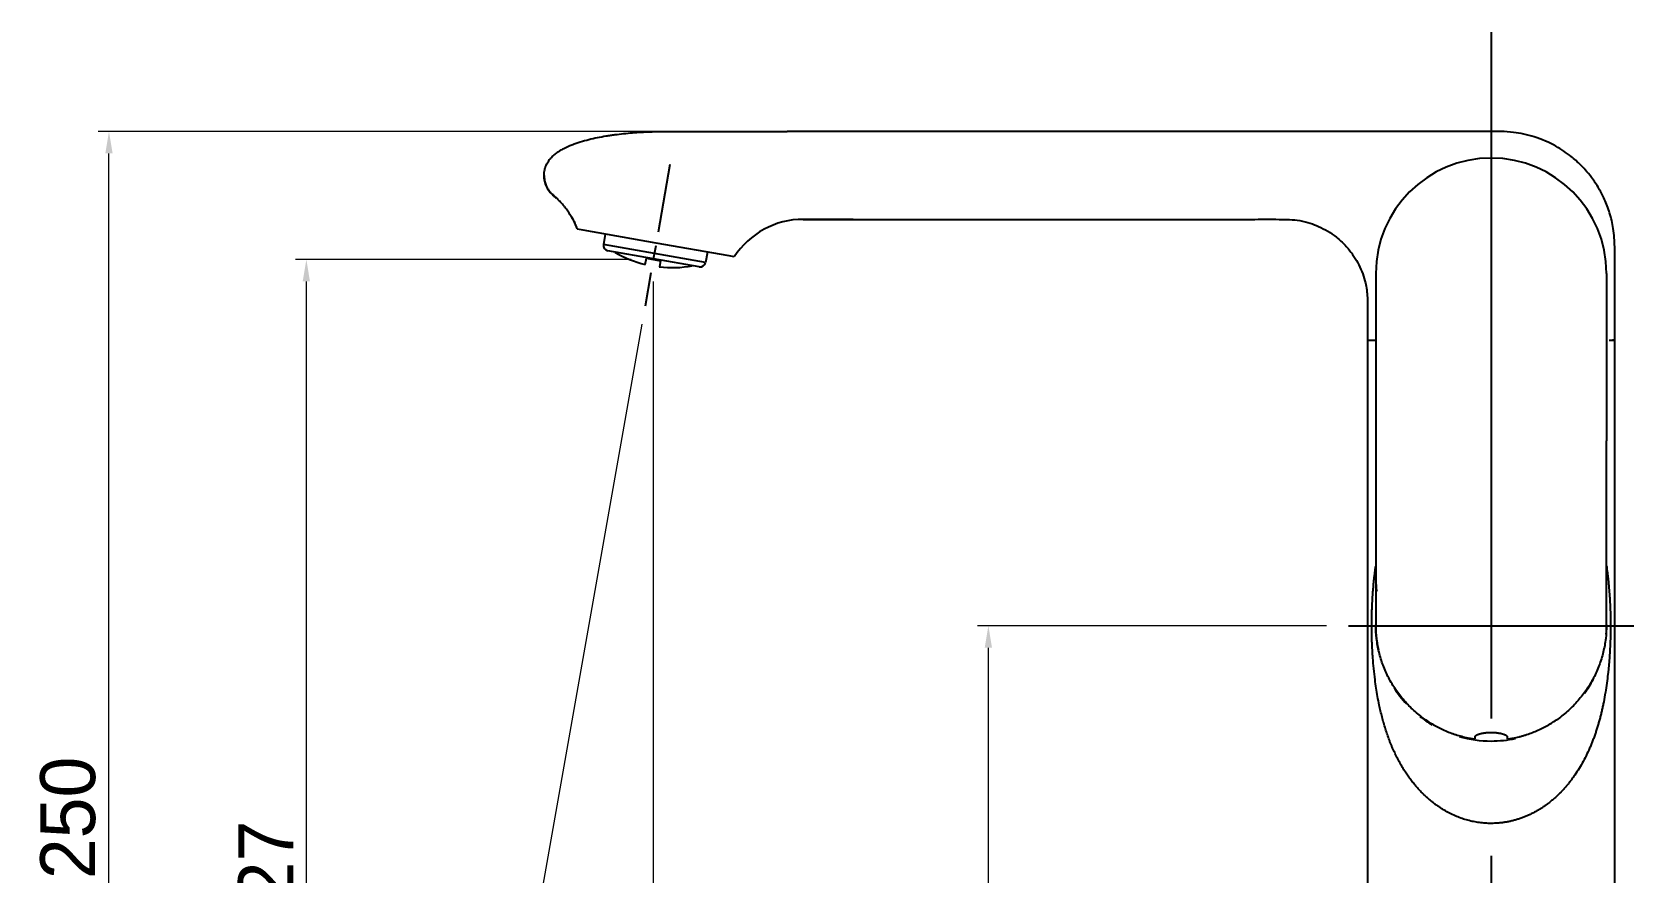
# Model space of a CAD drawing. Extents: x 0 to 995, y 0 to 729.
# Drawn here: x 408.3 to 699.9, y 397.3 to 550.5 of the extents above; entities that cross this region are included whole.
import ezdxf

# ---------------------------------------------------------------- set-up
doc = ezdxf.new("R2010")
doc.units = 0
doc.header["$LTSCALE"] = 10
doc.header["$MEASUREMENT"] = 0
doc.header["$PDMODE"] = 3
doc.header["$PDSIZE"] = -10
doc.linetypes.add('CENTER', pattern=[2, 1.25, -0.25, 0.25, -0.25])
doc.layers.get('0').update_dxf_attribs({"linetype": 'CONTINUOUS'})
doc.layers.get('DEFPOINTS').update_dxf_attribs({"linetype": 'CONTINUOUS'})
doc.layers.add('1', color=7, linetype='CONTINUOUS')
doc.styles.add('Daelim Dimension', font='')
doc.styles.get('Daelim Dimension').set_extended_font_data('나눔고딕')
doc.dimstyles.new('DEFAULT', dxfattribs={"dimscale": 2, "dimtxt": 2, "dimasz": 2, "dimexe": 0, "dimexo": 2, "dimgap": 1, "dimtad": 1, "dimdec": 0, "dimzin": 9, "dimdsep": 46, "dimtxsty": 'Daelim Dimension', "dimcen": 0.5, "dimclrd": 5, "dimclre": 5, "dimclrt": 256, "dimadec": 1, "dimazin": 0, "dimtfac": 1, "dimtdec": 0, "dimtix": 1, "dimtmove": 0, "dimatfit": 3, "dimfxl": 1, "dimtolj": 1, "dimtzin": 1, "dimlwd": 9, "dimlwe": 9, "dimarcsym": 0})

# ---------------------------------------------------------------- blocks, each defined once
blk = doc.blocks.new('*D2')
at = {"color": 5, "lineweight": 9, "ltscale": 0.5, "transparency": 16777216}
for p, q in [((517.39, 509.05), (456.23, 509.05)), ((458.23, 286.36), (458.23, 505.05)), ((647.42, 282.36), (456.23, 282.36))]:
    blk.add_line(p, q, dxfattribs=at)
at = {"color": 5, "ltscale": 0.5, "transparency": 16777216}
for points in [[(457.56, 505.05), (458.89, 505.05), (458.23, 509.05)], [(457.56, 286.36), (458.89, 286.36), (458.23, 282.36)]]:
    blk.add_solid(points, dxfattribs=at)
at = {"layer": 'DEFPOINTS', "color": 0, "ltscale": 0.5, "transparency": 16777216}
for p in [(458.23, 509.05), (521.39, 509.05), (651.42, 282.36)]:
    blk.add_point(p, dxfattribs=at)
at = {"color": 7, "ltscale": 0.5, "transparency": 16777216, "insert": (450.83, 395.7), "char_height": 10, "attachment_point": 5, "rotation": 90, "style": 'Daelim Dimension'}
blk.add_mtext('\\A1;227', dxfattribs=at)
blk = doc.blocks.new('*D3')
at = {"color": 5, "lineweight": 9, "ltscale": 0.5, "transparency": 16777216}
for p, q in [((521.39, 505.05), (521.39, 245.32)), ((673.92, 278.36), (673.92, 245.32)), ((525.39, 247.32), (669.92, 247.32))]:
    blk.add_line(p, q, dxfattribs=at)
at = {"color": 5, "ltscale": 0.5, "transparency": 16777216}
for points in [[(525.39, 247.99), (525.39, 246.65), (521.39, 247.32)], [(669.92, 247.99), (669.92, 246.65), (673.92, 247.32)]]:
    blk.add_solid(points, dxfattribs=at)
at = {"layer": 'DEFPOINTS', "color": 0, "ltscale": 0.5, "transparency": 16777216}
for p in [(521.39, 509.05), (673.92, 282.36), (673.92, 247.32)]:
    blk.add_point(p, dxfattribs=at)
at = {"color": 7, "ltscale": 0.5, "transparency": 16777216, "insert": (597.6, 254.77), "char_height": 10, "attachment_point": 5, "style": 'Daelim Dimension'}
blk.add_mtext('\\A1;153', dxfattribs=at)
blk = doc.blocks.new('*D4')
at = {"color": 5, "lineweight": 9, "ltscale": 0.5, "transparency": 16777216}
for p, q in [((643.92, 442.36), (580.39, 442.36)), ((582.39, 286.36), (582.39, 438.36)), ((647.42, 282.36), (580.39, 282.36))]:
    blk.add_line(p, q, dxfattribs=at)
at = {"color": 5, "ltscale": 0.5, "transparency": 16777216}
for points in [[(581.72, 438.36), (583.05, 438.36), (582.39, 442.36)], [(581.72, 286.36), (583.05, 286.36), (582.39, 282.36)]]:
    blk.add_solid(points, dxfattribs=at)
at = {"layer": 'DEFPOINTS', "color": 0, "ltscale": 0.5, "transparency": 16777216}
for p in [(582.39, 442.36), (647.92, 442.36), (651.42, 282.36)]:
    blk.add_point(p, dxfattribs=at)
at = {"color": 7, "ltscale": 0.5, "transparency": 16777216, "insert": (574.94, 362.36), "char_height": 10, "attachment_point": 5, "rotation": 90, "style": 'Daelim Dimension'}
blk.add_mtext('\\A1;160', dxfattribs=at)
blk = doc.blocks.new('*D0')
at = {"color": 5, "lineweight": 9, "ltscale": 0.5, "transparency": 16777216}
for p, q in [((521.39, 502.58), (521.39, 245.61)), ((519.29, 497.27), (475.62, 249.61))]:
    blk.add_line(p, q, dxfattribs=at)
blk.add_arc((521.39, 509.17), 261.57, 260.8762, 269.1238, dxfattribs=at)
at = {"color": 5, "ltscale": 0.5, "transparency": 16777216}
for points in [[(479.8, 250.26), (480.02, 251.57), (475.96, 251.58)], [(517.39, 248.3), (517.38, 246.97), (521.39, 247.61)]]:
    blk.add_solid(points, dxfattribs=at)
at = {"layer": 'DEFPOINTS', "color": 0, "ltscale": 0.5, "transparency": 16777216}
for p in [(525.48, 532.39), (521.39, 509.05), (521.39, 506.58), (519.98, 501.21), (491.02, 249.38)]:
    blk.add_point(p, dxfattribs=at)
at = {"color": 7, "ltscale": 0.5, "transparency": 16777216, "insert": (500.39, 255.88), "char_height": 10, "attachment_point": 5, "rotation": 355.2609, "style": 'Daelim Dimension'}
blk.add_mtext('\\A1;10%%D', dxfattribs=at)
blk = doc.blocks.new('*D6')
at = {"color": 5, "lineweight": 9, "ltscale": 0.5, "transparency": 16777216}
for p, q in [((540.08, 532.36), (420.3, 532.36)), ((422.3, 286.36), (422.3, 528.36)), ((629.23, 282.36), (420.3, 282.36))]:
    blk.add_line(p, q, dxfattribs=at)
at = {"color": 5, "ltscale": 0.5, "transparency": 16777216}
for points in [[(421.63, 528.36), (422.96, 528.36), (422.3, 532.36)], [(421.63, 286.36), (422.96, 286.36), (422.3, 282.36)]]:
    blk.add_solid(points, dxfattribs=at)
at = {"layer": 'DEFPOINTS', "color": 0, "ltscale": 0.5, "transparency": 16777216}
for p in [(422.3, 532.36), (544.08, 532.36), (633.23, 282.36)]:
    blk.add_point(p, dxfattribs=at)
at = {"color": 7, "ltscale": 0.5, "transparency": 16777216, "insert": (414.85, 407.36), "char_height": 10, "attachment_point": 5, "rotation": 90, "style": 'Daelim Dimension'}
blk.add_mtext('\\A1;250', dxfattribs=at)

msp = doc.modelspace()

# ---------------------------------------------------------------- linework, layer by layer
at = {"layer": '1', "color": 1, "linetype": 'CENTER', "lineweight": -3, "ltscale": 10}
for p, q in [((673.92, 550.47), (673.92, 80.88)), ((647.92, 442.36), (699.92, 442.36))]:
    msp.add_line(p, q, dxfattribs=at)
at = {"layer": '1', "color": 7, "linetype": 'Continuous', "lineweight": -3}
for p, q in [((524.02, 532.36), (545.73, 532.36)), ((623.92, 532.36), (545.73, 532.36)), ((548.68, 516.36), (623.92, 516.36)), ((557.79, 516.36), (548.7, 516.36)), ((508.64, 514.38), (507.56, 514.57)), ((521.91, 512.04), (508.64, 514.38)), ((535.23, 509.69), (521.91, 512.04)), ((536.12, 509.53), (535.23, 509.69)), ((652.91, 506.52), (652.91, 476.02)), ((694.92, 506.52), (694.92, 476.02)), ((651.42, 494.36), (651.42, 387.36)), ((696.42, 387.36), (696.42, 494.36)), ((678.43, 422.03), (678.43, 421.86))]:
    msp.add_line(p, q, dxfattribs=at)
at = {"layer": '1', "color": 1, "linetype": 'CENTER', "lineweight": -3}
msp.add_line((524.43, 526.32), (519.89, 500.57), dxfattribs=at)
at = {"layer": '1', "color": 7, "linetype": 'Continuous'}
for p, q in [((512.63, 513.67), (512.3, 511.79)), ((529.75, 507.7), (513.11, 510.64)), ((531.24, 510.39), (530.91, 508.51)), ((519.93, 508.15), (520.13, 509.29)), ((522.69, 508.84), (522.49, 507.7))]:
    msp.add_line(p, q, dxfattribs=at)
at = {"layer": '1', "color": 9, "linetype": 'Continuous'}
msp.add_line((530.91, 508.51), (512.3, 511.79), dxfattribs=at)
at = {"layer": '1', "color": 7, "linetype": 'Continuous', "lineweight": -3}
for centre, radius, start, end in [((673.92, 506.52), 21, 0, 180), ((548.7, 501.36), 15, 90, 146.989), ((673.92, 442.36), 21, 177.8006, 192.015), ((673.92, 442.36), 21, 355.8206, 0.4444), ((673.92, 442.36), 21, 324.1069, 332.1844), ((673.92, 442.36), 21, 212.6475, 222.7387), ((673.92, 442.36), 21, 231.84, 239.1863), ((673.92, 442.36), 21, 253.9856, 270), ((673.92, 442.36), 21, 270, 282.2288)]:
    msp.add_arc(centre, radius, start, end, dxfattribs=at)
at = {"layer": '1', "color": 7, "linetype": 'Continuous'}
for centre, radius, start, end in [((513.28, 511.62), 1, 170, 260), ((524.81, 528.37), 20.8, 239.8635, 256.4167), ((528.35, 548.43), 39.99, 258.1372, 261.8628), ((524.81, 528.37), 20.8, 263.5833, 280.1365), ((529.92, 508.69), 1, 260, 350)]:
    msp.add_arc(centre, radius, start, end, dxfattribs=at)
at = {"layer": '1', "color": 7, "linetype": 'Continuous', "lineweight": -3}
for points, knots in [([(501.52, 524.36), (501.52, 524.36), (501.52, 524.37), (501.52, 524.38), (501.52, 524.39), (501.52, 524.42), (501.52, 524.48), (501.52, 524.6), (501.53, 524.7), (501.54, 524.9), (501.56, 525.03), (501.6, 525.3), (501.63, 525.43), (501.68, 525.62), (501.7, 525.69), (501.73, 525.79), (501.74, 525.82), (501.77, 525.88), (501.78, 525.91), (501.84, 526.07), (501.89, 526.2), (502, 526.44), (502.12, 526.67), (502.34, 527.01), (502.5, 527.22), (502.63, 527.38), (502.67, 527.43), (502.76, 527.53), (502.81, 527.58), (502.95, 527.73), (503.04, 527.83), (503.34, 528.1), (503.54, 528.27), (503.86, 528.51), (503.97, 528.59), (504.14, 528.71), (504.2, 528.74), (504.31, 528.82), (504.37, 528.85), (504.65, 529.03), (504.89, 529.16), (505.6, 529.53), (506.09, 529.75), (506.83, 530.04), (507.21, 530.18), (507.59, 530.3), (507.85, 530.39), (507.97, 530.43), (508.62, 530.62), (509.13, 530.77), (510.17, 531.03), (510.69, 531.15), (511.74, 531.36), (512.27, 531.46), (513.06, 531.59), (513.33, 531.63), (513.86, 531.71), (514.12, 531.75), (515.45, 531.93), (516.52, 532.04), (518.12, 532.17), (518.66, 532.2), (519.73, 532.26), (520.26, 532.29), (521.87, 532.34), (522.94, 532.36), (524.02, 532.36)], [0, 0, 0, 0, 0.000488, 0.000488, 0.000977, 0.001953, 0.003906, 0.007812, 0.015625, 0.015625, 0.03125, 0.03125, 0.046875, 0.046875, 0.054687, 0.054687, 0.058594, 0.058594, 0.0625, 0.0625, 0.078125, 0.078125, 0.09375, 0.109375, 0.125, 0.125, 0.132812, 0.132812, 0.140625, 0.140625, 0.15625, 0.15625, 0.1875, 0.1875, 0.203125, 0.203125, 0.210938, 0.210938, 0.21875, 0.21875, 0.25, 0.25, 0.3125, 0.3125, 0.34375, 0.359375, 0.359375, 0.375, 0.375, 0.4375, 0.4375, 0.5, 0.5, 0.5625, 0.5625, 0.59375, 0.59375, 0.625, 0.625, 0.75, 0.75, 0.8125, 0.8125, 0.875, 0.875, 1, 1, 1, 1]), ([(696.42, 494.36), (696.42, 497.43), (696.37, 503.1), (696.52, 509.87), (696.26, 514.56), (695.57, 517.46), (694.65, 519.91), (693.53, 522.06), (692.34, 523.85), (691.2, 525.24), (689.98, 526.53), (688.26, 528.05), (685.49, 529.92), (681.94, 531.46), (677.79, 532.38), (673.33, 532.35), (668.34, 532.36), (661.06, 532.36), (651.12, 532.36), (638.1, 532.36), (628.84, 532.36), (623.92, 532.36)], [0, 0, 0, 0, 0.090921, 0.16746, 0.200301, 0.229557, 0.255226, 0.277305, 0.301152, 0.318614, 0.330534, 0.353611, 0.386415, 0.428931, 0.467218, 0.511009, 0.560321, 0.615117, 0.726077, 0.854371, 1, 1, 1, 1]), ([(501.52, 524.36), (501.51, 524.05), (501.56, 523.48), (501.77, 522.69), (502.04, 522.11), (502.41, 521.51), (502.84, 521), (503.23, 520.67), (503.34, 520.57)], [0, 0, 0, 0, 0.251773, 0.44828, 0.593156, 0.692768, 0.911173, 1, 1, 1, 1]), ([(503.34, 520.62), (503.2, 520.74), (503.07, 520.86), (502.82, 521.12), (502.7, 521.25), (502.48, 521.52), (502.37, 521.67), (502.25, 521.85), (502.22, 521.89), (502.18, 521.97), (502.15, 522.01), (502.09, 522.12), (502.04, 522.2), (501.92, 522.44), (501.85, 522.61), (501.73, 522.94), (501.68, 523.11), (501.63, 523.33), (501.62, 523.38), (501.6, 523.46), (501.59, 523.51), (501.57, 523.64), (501.54, 523.82), (501.53, 524), (501.52, 524.13), (501.52, 524.2), (501.52, 524.28), (501.52, 524.32), (501.52, 524.34), (501.52, 524.35), (501.52, 524.35), (501.52, 524.36), (501.52, 524.36)], [0, 0, 0, 0, 0.125, 0.125, 0.25, 0.25, 0.375, 0.375, 0.40625, 0.40625, 0.4375, 0.4375, 0.5, 0.5, 0.625, 0.625, 0.75, 0.75, 0.78125, 0.78125, 0.8125, 0.8125, 0.875, 0.9375, 0.9375, 0.96875, 0.984375, 0.992187, 0.996094, 0.998047, 0.998047, 1, 1, 1, 1]), ([(503.33, 520.58), (503.33, 520.58), (503.32, 520.58), (503.32, 520.59), (503.32, 520.59), (503.31, 520.6), (503.31, 520.6), (503.31, 520.61), (503.31, 520.61), (503.31, 520.62), (503.32, 520.62), (503.32, 520.62), (503.33, 520.62), (503.33, 520.62), (503.34, 520.62), (503.34, 520.62), (503.34, 520.62), (503.34, 520.62), (503.34, 520.62)], [0, 0, 0, 0, 0.040992, 0.040992, 0.154861, 0.154861, 0.268729, 0.268729, 0.496467, 0.496467, 0.610335, 0.610335, 0.724204, 0.838073, 0.838073, 0.951942, 0.951942, 1, 1, 1, 1]), ([(503.31, 520.6), (503.38, 520.54), (503.51, 520.44), (503.64, 520.32), (503.7, 520.27)], [0, 0, 0, 0, 0.529805, 1, 1, 1, 1]), ([(507.56, 514.57), (507.45, 514.86), (507.22, 515.44), (506.81, 516.27), (506.35, 517.08), (505.85, 517.85), (505.48, 518.35), (505.23, 518.66), (505.18, 518.72), (505.09, 518.84), (505.04, 518.9), (504.88, 519.08), (504.78, 519.19), (504.47, 519.54), (504.04, 519.99), (503.58, 520.42), (503.34, 520.62)], [0, 0, 0, 0, 0.125, 0.25, 0.375, 0.5, 0.625, 0.625, 0.65625, 0.65625, 0.6875, 0.6875, 0.75, 0.75, 0.875, 1, 1, 1, 1]), ([(506.5, 516.8), (506.51, 516.79), (506.61, 516.63), (506.83, 516.22), (507.16, 515.55), (507.38, 515.02), (507.49, 514.72)], [0, 0, 0, 0, 0.026174, 0.268481, 0.581876, 1, 1, 1, 1]), ([(623.92, 516.36), (626.03, 516.36), (629.84, 516.35), (634.89, 516.38), (638.51, 516.32), (640.89, 515.71), (643.19, 514.84), (645.38, 513.51), (647.37, 511.68), (649.04, 509.64), (650.23, 507.42), (651.06, 504.87), (651.5, 502.2), (651.38, 498.59), (651.43, 495.87), (651.42, 494.36)], [0, 0, 0, 0, 0.147718, 0.265354, 0.352754, 0.398646, 0.435914, 0.523954, 0.574947, 0.624241, 0.706969, 0.748366, 0.810575, 0.894467, 1, 1, 1, 1]), ([(651.42, 494.36), (651.42, 494.36), (651.68, 494.36), (652.43, 494.36), (652.86, 494.36)], [0, 0, 0, 0, 0.545321, 1, 1, 1, 1]), ([(695.4, 494.36), (695.64, 494.36), (696.19, 494.36), (696.56, 494.36), (696.27, 494.36), (695.98, 494.36)], [0, 0, 0, 0, 0.210127, 0.605064, 1, 1, 1, 1]), ([(694.92, 442.52), (694.92, 442.52), (694.92, 442.52), (694.92, 442.52), (694.92, 442.52), (694.92, 442.53), (694.92, 442.64), (694.92, 443.18), (694.92, 444.62), (694.92, 446.32), (694.92, 447.87), (694.92, 448.71), (694.92, 449.19), (694.92, 449.33), (694.92, 449.54), (694.92, 449.92), (694.92, 450.48), (694.92, 451.03), (694.92, 451.48), (694.92, 451.76), (694.92, 452.32), (694.92, 453.22), (694.92, 461.23), (694.92, 468.85), (694.92, 476.02)], [0, 0, 0, 0, 0.0625, 0.09375, 0.101562, 0.109375, 0.125, 0.1875, 0.25, 0.3125, 0.34375, 0.373047, 0.375, 0.378906, 0.382812, 0.390625, 0.40625, 0.421875, 0.429688, 0.4375, 0.441406, 0.46875, 0.5, 1, 1, 1, 1]), ([(652.91, 470.59), (652.91, 465.23), (652.91, 459.42), (652.91, 453.22), (652.91, 452.32), (652.91, 451.76), (652.91, 451.48), (652.91, 451.03), (652.91, 450.7), (652.91, 450.48), (652.91, 450.48)], [0, 0, 0, 0, 0.799439, 0.866248, 0.924706, 0.933057, 0.949759, 0.966462, 0.999866, 1, 1, 1, 1]), ([(673.92, 406.36), (673.56, 406.36), (672.85, 406.38), (671.78, 406.49), (670.72, 406.67), (669.67, 406.92), (668.62, 407.24), (667.6, 407.63), (666.58, 408.09), (665.75, 408.54), (665.08, 408.94), (664.56, 409.27), (664.06, 409.61), (663.56, 409.98), (663.06, 410.37), (662.58, 410.78), (662.1, 411.2), (661.59, 411.68), (661.05, 412.22), (660.5, 412.83), (659.96, 413.46), (659.43, 414.12), (658.92, 414.8), (658.41, 415.54), (657.9, 416.35), (657.39, 417.21), (656.91, 418.1), (656.46, 419.01), (656.09, 419.81), (655.81, 420.47), (655.6, 420.98), (655.2, 422.01), (654.66, 423.58), (654.05, 425.72), (653.59, 427.69), (653.24, 429.45), (652.99, 430.98), (652.75, 432.68), (652.54, 434.52), (652.4, 436.25), (652.3, 437.66), (652.26, 438.64), (652.22, 439.45), (652.2, 440.11), (652.19, 440.76), (652.18, 441.31), (652.18, 441.77), (652.17, 442.14), (652.17, 442.52), (652.18, 442.89), (652.18, 443.27), (652.18, 443.65), (652.19, 444.03), (652.2, 444.41), (652.21, 444.8), (652.22, 445.18), (652.24, 445.57), (652.26, 446.2), (652.31, 447.09), (652.38, 448.24), (652.47, 449.41), (652.57, 450.44), (652.67, 451.33), (652.76, 452.07), (652.84, 452.68), (652.89, 453.04), (652.91, 453.16)], [0, 0, 0, 0, 0.017448, 0.034959, 0.05261, 0.070474, 0.088623, 0.107126, 0.126046, 0.145445, 0.155922, 0.166548, 0.17733, 0.188275, 0.199389, 0.210678, 0.222148, 0.233806, 0.248467, 0.263373, 0.278535, 0.293962, 0.309661, 0.325642, 0.343873, 0.362337, 0.381045, 0.400007, 0.419233, 0.4294, 0.439665, 0.45003, 0.490381, 0.530733, 0.571164, 0.599215, 0.626478, 0.652984, 0.688634, 0.722061, 0.741057, 0.759565, 0.770537, 0.781352, 0.792017, 0.802541, 0.808578, 0.814642, 0.820737, 0.826864, 0.833025, 0.839222, 0.845457, 0.851731, 0.858047, 0.864406, 0.87081, 0.87726, 0.895823, 0.915006, 0.934842, 0.955358, 0.967935, 0.980741, 0.993782, 1, 1, 1, 1]), ([(694.92, 453.18), (694.94, 453.06), (695, 452.6), (695.11, 451.78), (695.23, 450.74), (695.33, 449.72), (695.41, 448.72), (695.49, 447.68), (695.55, 446.61), (695.6, 445.5), (695.63, 444.6), (695.64, 443.9), (695.65, 443.41), (695.66, 442.92), (695.66, 442.42), (695.66, 441.93), (695.65, 441.45), (695.65, 440.97), (695.64, 440.51), (695.62, 440.06), (695.61, 439.61), (695.59, 439.15), (695.58, 438.7), (695.55, 438.23), (695.53, 437.77), (695.5, 437.3), (695.47, 436.82), (695.44, 436.35), (695.4, 435.87), (695.36, 435.39), (695.32, 434.93), (695.28, 434.47), (695.23, 434.01), (695.13, 433.15), (694.97, 431.88), (694.72, 430.21), (694.47, 428.84), (694.26, 427.79), (694.09, 427.06), (693.92, 426.33), (693.74, 425.6), (693.54, 424.88), (693.34, 424.17), (693.12, 423.46), (692.89, 422.76), (692.65, 422.08), (692.39, 421.39), (692.13, 420.72), (691.74, 419.8), (691.21, 418.66), (690.51, 417.32), (689.75, 416.04), (689.08, 415.05), (688.53, 414.3), (688.12, 413.77), (687.71, 413.26), (687.28, 412.77), (686.85, 412.3), (686.38, 411.82), (685.88, 411.34), (685.34, 410.85), (684.79, 410.39), (684.24, 409.95), (683.67, 409.54), (683.1, 409.16), (682.52, 408.8), (681.94, 408.46), (681.35, 408.15), (680.75, 407.86), (680.15, 407.6), (679.54, 407.36), (678.92, 407.15), (678.31, 406.97), (677.69, 406.8), (677.06, 406.67), (676.44, 406.56), (675.81, 406.47), (675.18, 406.41), (674.55, 406.37), (674.13, 406.36), (673.92, 406.36)], [0, 0, 0, 0, 0.006159, 0.02472, 0.042728, 0.060195, 0.077139, 0.093575, 0.112446, 0.130838, 0.148787, 0.156899, 0.164978, 0.17303, 0.181057, 0.189065, 0.197057, 0.205038, 0.212326, 0.219683, 0.227113, 0.23462, 0.242204, 0.24987, 0.257619, 0.265454, 0.273377, 0.281391, 0.289497, 0.297698, 0.305416, 0.313239, 0.321171, 0.329211, 0.357746, 0.387385, 0.418172, 0.431416, 0.444717, 0.458293, 0.471828, 0.485326, 0.498788, 0.512218, 0.525619, 0.538993, 0.552343, 0.565673, 0.578985, 0.607544, 0.635487, 0.662846, 0.689657, 0.702009, 0.714183, 0.726182, 0.738012, 0.749677, 0.761181, 0.774409, 0.787387, 0.800122, 0.812622, 0.824898, 0.836957, 0.848811, 0.86047, 0.871944, 0.883246, 0.894388, 0.905381, 0.916241, 0.926979, 0.937611, 0.94815, 0.958612, 0.969013, 0.979367, 0.989691, 1, 1, 1, 1]), ([(652.91, 450.48), (652.91, 450.25), (652.91, 449.92), (652.91, 449.54), (652.91, 449.33), (652.91, 449.19), (652.91, 448.71), (652.91, 447.87), (652.91, 446.32), (652.91, 444.62), (652.91, 443.18), (652.91, 442.64), (652.91, 442.53), (652.91, 442.52), (652.91, 442.52), (652.91, 442.52), (652.91, 442.52), (652.91, 442.52), (652.91, 442.52), (652.91, 442.52), (652.91, 442.52), (652.91, 442.52), (652.91, 442.52)], [0, 0, 0, 0, 0.038473, 0.057787, 0.067444, 0.077101, 0.081929, 0.154356, 0.231612, 0.386123, 0.540633, 0.695144, 0.733772, 0.753086, 0.7724, 0.849655, 0.888283, 0.907597, 0.917254, 0.926911, 0.965538, 1, 1, 1, 1]), ([(652.94, 450.55), (652.95, 450.33), (652.95, 449.83), (652.97, 449.24), (653.02, 448.88), (653.07, 448.71), (653.12, 448.67), (653.15, 448.67)], [0, 0, 0, 0, 0.210586, 0.52189, 0.6762, 0.835689, 1, 1, 1, 1]), ([(661.8, 425.36), (661.12, 425.84), (660.47, 426.37), (659.22, 427.49), (658.64, 428.09), (657.54, 429.35), (657.03, 430.01), (656.08, 431.39), (655.65, 432.11), (654.88, 433.6), (654.54, 434.37), (653.96, 435.93), (653.71, 436.73), (653.31, 438.36), (653.16, 439.18), (652.97, 440.84), (652.91, 441.68), (652.91, 442.52)], [0, 0, 0, 0, 0.125, 0.125, 0.25, 0.25, 0.375, 0.375, 0.5, 0.5, 0.625, 0.625, 0.75, 0.75, 0.875, 0.875, 1, 1, 1, 1]), ([(694.92, 442.52), (694.92, 441.68), (694.87, 440.84), (694.67, 439.18), (694.52, 438.36), (694.12, 436.73), (693.87, 435.93), (693.29, 434.37), (692.95, 433.6), (692.18, 432.11), (691.75, 431.39), (690.81, 430.01), (690.29, 429.35), (689.19, 428.09), (688.61, 427.49), (687.36, 426.37), (686.71, 425.84), (686.03, 425.36)], [0, 0, 0, 0, 0.125, 0.125, 0.25, 0.25, 0.375, 0.375, 0.5, 0.5, 0.625, 0.625, 0.75, 0.75, 0.875, 0.875, 1, 1, 1, 1]), ([(661.8, 425.36), (662.4, 424.94), (663.02, 424.55), (663.98, 424.01), (664.63, 423.67), (665.3, 423.36), (665.98, 423.07), (666.33, 422.93), (666.77, 422.77), (666.86, 422.74), (667.04, 422.68), (667.3, 422.59), (667.57, 422.5), (668.1, 422.34), (668.82, 422.14), (669.55, 421.97), (669.92, 421.9)], [0, 0, 0, 0, 0.25, 0.25, 0.375, 0.5, 0.5, 0.625, 0.625, 0.65625, 0.65625, 0.6875, 0.75, 0.75, 0.875, 1, 1, 1, 1]), ([(676.92, 422.06), (676.92, 422.08), (676.91, 422.1), (676.89, 422.15), (676.86, 422.19), (676.82, 422.24), (676.77, 422.27), (676.76, 422.28), (676.74, 422.3), (676.73, 422.31), (676.71, 422.32), (676.66, 422.35), (676.57, 422.4), (676.47, 422.44), (676.37, 422.49), (676.31, 422.51), (676.23, 422.54), (676.22, 422.54), (676.18, 422.55), (676.14, 422.57), (676.09, 422.58), (675.98, 422.61), (675.84, 422.65), (675.68, 422.69), (675.56, 422.71), (675.52, 422.72), (675.46, 422.73), (675.43, 422.74), (675.39, 422.74), (675.28, 422.76), (675.08, 422.79), (674.9, 422.82), (674.71, 422.83), (674.61, 422.84), (674.49, 422.85), (674.46, 422.85), (674.41, 422.86), (674.34, 422.86), (674.27, 422.86), (674.12, 422.87), (673.92, 422.87), (673.72, 422.87), (673.6, 422.86), (673.57, 422.86), (673.52, 422.86), (673.5, 422.86), (673.42, 422.86), (673.37, 422.85), (673.23, 422.84), (673.03, 422.83), (672.85, 422.81), (672.71, 422.79), (672.66, 422.78), (672.6, 422.77), (672.57, 422.77), (672.53, 422.76), (672.42, 422.74), (672.23, 422.71), (672.07, 422.67), (671.96, 422.64), (671.91, 422.63), (671.85, 422.61), (671.82, 422.6), (671.8, 422.6), (671.71, 422.57), (671.65, 422.55), (671.52, 422.51), (671.41, 422.47), (671.31, 422.42), (671.25, 422.39), (671.24, 422.39), (671.22, 422.38), (671.21, 422.37), (671.18, 422.35), (671.16, 422.34), (671.1, 422.31), (671.04, 422.26), (670.99, 422.22), (670.96, 422.18), (670.95, 422.17), (670.94, 422.15), (670.93, 422.14), (670.92, 422.1), (670.92, 422.08), (670.92, 422.06)], [0, 0, 0, 0, 0.03125, 0.03125, 0.0625, 0.09375, 0.09375, 0.109375, 0.109375, 0.117188, 0.117188, 0.125, 0.15625, 0.1875, 0.1875, 0.21875, 0.21875, 0.226563, 0.226563, 0.234375, 0.25, 0.25, 0.28125, 0.3125, 0.3125, 0.328125, 0.328125, 0.335938, 0.335938, 0.34375, 0.375, 0.40625, 0.40625, 0.4375, 0.4375, 0.445313, 0.445313, 0.453125, 0.46875, 0.46875, 0.5, 0.53125, 0.53125, 0.539063, 0.539063, 0.546875, 0.546875, 0.5625, 0.5625, 0.59375, 0.625, 0.625, 0.640625, 0.640625, 0.648438, 0.648438, 0.65625, 0.6875, 0.71875, 0.71875, 0.734375, 0.742188, 0.742188, 0.75, 0.75, 0.78125, 0.78125, 0.8125, 0.84375, 0.84375, 0.851563, 0.851563, 0.859375, 0.859375, 0.875, 0.875, 0.90625, 0.9375, 0.9375, 0.953125, 0.953125, 0.96875, 0.96875, 1, 1, 1, 1]), ([(677.92, 421.9), (678.28, 421.97), (678.65, 422.06), (679.19, 422.19), (679.47, 422.26), (679.74, 422.34), (679.92, 422.39), (680.01, 422.42), (680.46, 422.56), (680.81, 422.68), (681.51, 422.94), (681.85, 423.07), (682.53, 423.36), (683.2, 423.67), (683.85, 424.01), (684.81, 424.55), (685.43, 424.94), (686.03, 425.36)], [0, 0, 0, 0, 0.125, 0.125, 0.1875, 0.21875, 0.21875, 0.25, 0.25, 0.375, 0.375, 0.5, 0.5, 0.625, 0.75, 0.75, 1, 1, 1, 1]), ([(669.92, 421.9), (669.99, 421.89), (670.05, 421.88), (670.15, 421.86), (670.19, 421.85), (670.23, 421.84), (670.25, 421.84), (670.28, 421.84), (670.3, 421.83), (670.37, 421.82), (670.43, 421.81), (670.51, 421.8), (670.54, 421.79), (670.59, 421.78), (670.61, 421.78), (670.68, 421.77), (670.72, 421.76), (670.76, 421.76), (670.77, 421.75), (670.79, 421.75), (670.81, 421.75), (670.84, 421.74), (670.86, 421.74), (670.88, 421.74), (670.88, 421.74), (670.89, 421.74), (670.89, 421.74), (670.91, 421.74), (670.92, 421.74), (670.92, 421.74)], [0, 0, 0, 0, 0.125, 0.125, 0.1875, 0.1875, 0.21875, 0.21875, 0.25, 0.25, 0.375, 0.375, 0.4375, 0.4375, 0.5, 0.5, 0.625, 0.625, 0.65625, 0.65625, 0.6875, 0.75, 0.8125, 0.8125, 0.84375, 0.84375, 0.875, 0.875, 1, 1, 1, 1]), ([(670.92, 422.06), (670.92, 421.96), (670.92, 421.89), (670.92, 421.81), (670.92, 421.78), (670.92, 421.76), (670.92, 421.75), (670.92, 421.74), (670.92, 421.74), (670.92, 421.74)], [0, 0, 0, 0, 0.5, 0.5, 0.75, 0.75, 0.875, 0.875, 1, 1, 1, 1]), ([(676.92, 421.74), (676.92, 421.74), (676.92, 421.74), (676.92, 421.75), (676.92, 421.76), (676.92, 421.78), (676.92, 421.81), (676.92, 421.89), (676.92, 421.96), (676.92, 422.06)], [0, 0, 0, 0, 0.125, 0.125, 0.25, 0.25, 0.5, 0.5, 1, 1, 1, 1]), ([(676.92, 421.74), (676.92, 421.74), (676.92, 421.74), (676.94, 421.74), (676.95, 421.74), (676.96, 421.74), (676.97, 421.74), (676.98, 421.74), (676.98, 421.74), (677.01, 421.75), (677.04, 421.75), (677.09, 421.76), (677.11, 421.76), (677.14, 421.77), (677.15, 421.77), (677.17, 421.77), (677.19, 421.77), (677.24, 421.78), (677.29, 421.79), (677.37, 421.8), (677.4, 421.81), (677.44, 421.82), (677.46, 421.82), (677.49, 421.82), (677.5, 421.83), (677.58, 421.84), (677.64, 421.85), (677.74, 421.87), (677.78, 421.88), (677.83, 421.89), (677.85, 421.89), (677.88, 421.9), (677.9, 421.9), (677.92, 421.9)], [0, 0, 0, 0, 0.125, 0.125, 0.1875, 0.1875, 0.21875, 0.21875, 0.25, 0.25, 0.375, 0.375, 0.4375, 0.4375, 0.46875, 0.46875, 0.5, 0.5, 0.625, 0.625, 0.6875, 0.6875, 0.71875, 0.71875, 0.75, 0.75, 0.875, 0.875, 0.9375, 0.9375, 0.96875, 0.96875, 1, 1, 1, 1])]:
    msp.add_open_spline(points, degree=3, knots=knots, dxfattribs=at)
for points, degree in [([(652.95, 476.02), (652.91, 473.31), (652.91, 470.59)], 2), ([(652.91, 476.02), (652.91, 476.02), (652.92, 476.02), (652.93, 476.02), (652.94, 476.02)], 4), ([(652.91, 476.02), (652.91, 474.21), (652.91, 472.4), (652.91, 470.59)], 3), ([(694.92, 465.21), (694.92, 470.62), (694.89, 476.02)], 2), ([(694.92, 465.27), (694.92, 465.45), (694.92, 465.64), (694.92, 465.83)], 3)]:
    msp.add_open_spline(points, degree=degree, dxfattribs=at)

# ---------------------------------------------------------------- dimensions: what is measured, and where the dimension line sits
at = {"color": 5, "ltscale": 0.5}
for base, p1, p2, picture, middle in [((422.3, 532.36), (633.23, 282.36), (544.08, 532.36), '*D6', (422.3, 407.36)), ((458.23, 509.05), (651.42, 282.36), (521.39, 509.05), '*D2', (458.23, 395.7)), ((582.39, 442.36), (651.42, 282.36), (647.92, 442.36), '*D4', (582.39, 362.36))]:
    dim = msp.add_linear_dim(base=base, p1=p1, p2=p2, angle=90, dimstyle='DEFAULT', override={"dimtxt": 5, "dimexe": 1, "dimdec": 0, "dimclrd": 5, "dimclre": 5, "dimclrt": 7}, dxfattribs=at)
    dim.commit()
    dim.dimension.update_dxf_attribs({"geometry": picture, "text_midpoint": middle, "dimtype": 128})
dim = msp.add_angular_dim_2l(base=(491.02, 249.38), line1=((521.39, 509.05), (521.39, 506.58)), line2=((525.48, 532.39), (519.98, 501.21)), text='10%%D', dimstyle='DEFAULT', override={"dimtxt": 5, "dimexe": 1, "dimdec": 0, "dimclrd": 5, "dimclre": 5, "dimclrt": 7}, dxfattribs=at)
dim.commit()
dim.dimension.update_dxf_attribs({"geometry": '*D0', "text_midpoint": (499.77, 248.5), "dimtype": 130})
dim = msp.add_linear_dim(base=(673.92, 247.32), p1=(521.39, 509.05), p2=(673.92, 282.36), dimstyle='DEFAULT', override={"dimtxt": 5, "dimexe": 1, "dimdec": 0, "dimclrd": 5, "dimclre": 5, "dimclrt": 7}, dxfattribs=at)
dim.commit()
dim.dimension.update_dxf_attribs({"geometry": '*D3', "text_midpoint": (597.6, 247.32), "dimtype": 128})

doc.saveas('drawing.dxf')
